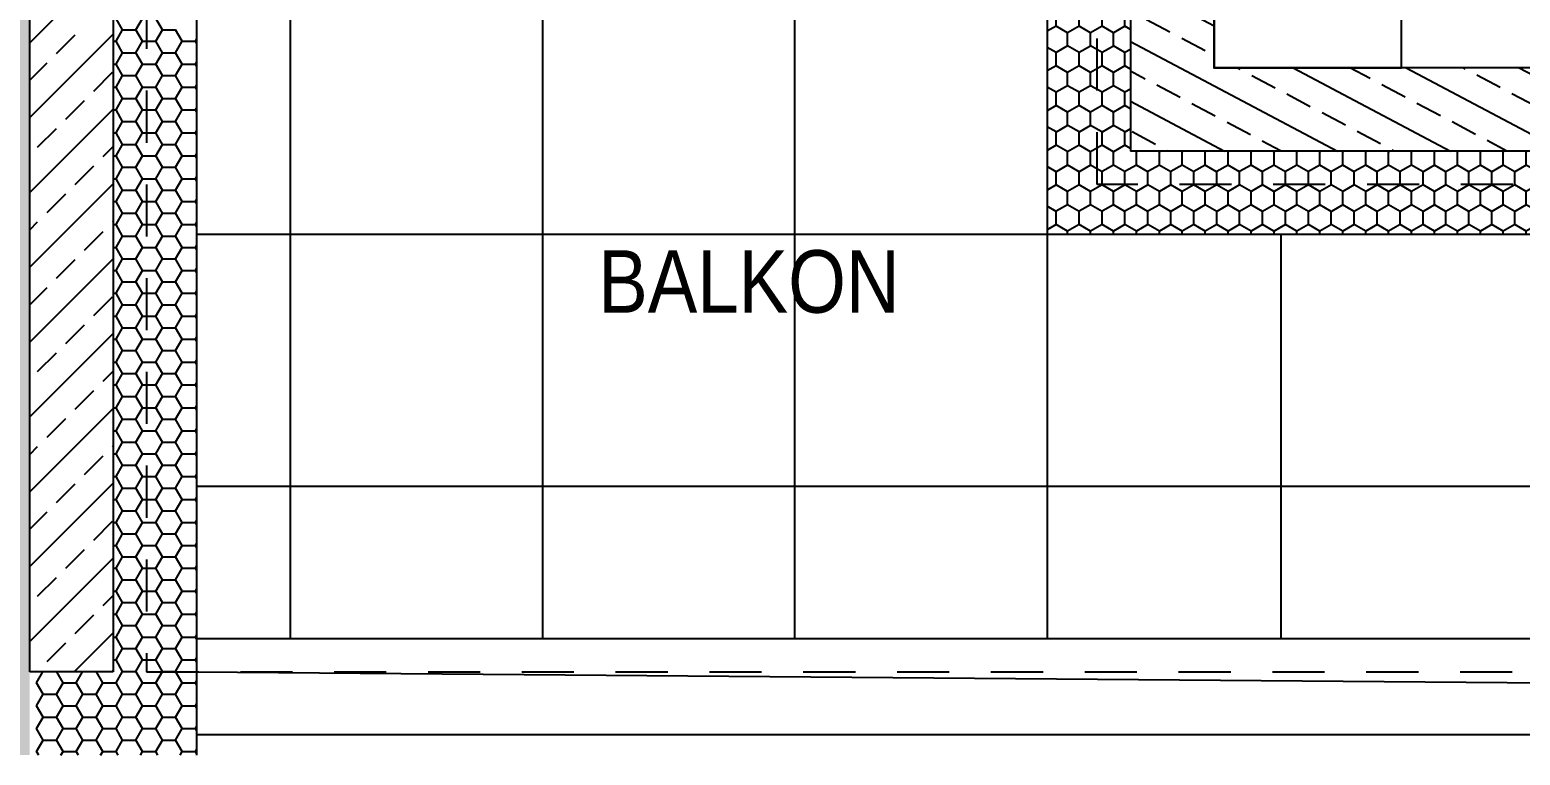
# Model space of a CAD drawing. Header units: millimetres. Extents: x 2865.5 to 2884.6, y 1727 to 1740.
# Drawn here: x 2874.955 to 2878.53, y 1726.953 to 1728.694 of the extents above; entities that cross this region are included whole.
import ezdxf
from ezdxf.enums import TextEntityAlignment as Align

# ---------------------------------------------------------------- set-up
doc = ezdxf.new("R2010")
doc.units = ezdxf.units.MM
doc.linetypes.add('HIDDEN2', pattern=[0.1875, 0.125, -0.0625])
for name, color, linetype in [('01-TXT---------M0', 5, 'Continuous'), ('01-TXT---------PP', 5, 'Continuous'), ('01-TXT-G00-L04-M0', 160, 'Continuous'), ('02-FIL-G00-L04-LILA', 223, 'Continuous'), ('02-FIL-G00-L04-PLATTENBELAG', 253, 'Continuous'), ('02-FIL-G00-L04-STB', 8, 'Continuous'), ('02-HID-G00-L04-M0', 8, 'HIDDEN2'), ('02-TWA-G00-L04-M0', 4, 'Continuous'), ('02-WDA-G00-L04-M0', 8, 'Continuous')]:
    doc.layers.add(name, color=color, linetype=linetype)
doc.styles.add('ARIAL', font='arial.ttf', dxfattribs={"width": 0.85})

# ---------------------------------------------------------------- blocks, each defined once
blk = doc.blocks.new('01-SQM')
at = {"layer": '01-TXT---------M0', "color": 1, "style": 'ARIAL', "width": 0.85}
blk.add_attdef('ROOM', (0, 0), '', height=0.15, dxfattribs=at)
blk.add_attdef('AREA', text='', height=0.1, dxfattribs=at).set_placement((0, -0.06), align=Align.TOP_LEFT)
at = {"layer": '01-TXT---------PP', "color": 1, "style": 'ARIAL', "width": 0.85}
blk.add_attdef('NR', text='', height=0.15, dxfattribs=at).set_placement((-0.1173, 0), align=Align.RIGHT)
blk.add_attdef('FLOOR', text='', height=0.1, dxfattribs=at).set_placement((0, -0.26), align=Align.TOP_LEFT)
blk = doc.blocks.new('4733788473')
at = {"color": 4, "flags": 128}
blk.add_lwpolyline([(2879.0358, 1737.0741), (2880.8358, 1737.0741), (2880.8358, 1737.5241), (2879.0358, 1737.5241)], close=True, dxfattribs=at)

msp = doc.modelspace()

# ---------------------------------------------------------------- hatches: boundary and pattern name
at = {"layer": '02-FIL-G00-L04-LILA'}
h = msp.add_hatch(dxfattribs=at)
h.set_pattern_fill('HONEY', color=8, scale=0.01, angle=287.0465, style=0)
h.set_pattern_definition([(270, (2883.08255, 1760.20495), (0.0274963, -0.047625), [0.03175, -0.0635]), (30, (2883.08255, 1760.20495), (0.02749631, 0.047624994), [0.03175, -0.0635]), (330, (2883.08255, 1760.20495), (0.05499261, -6e-09), [-0.0635, 0.03175])])
h.paths.add_polyline_path([(2873.6926, 1732.7712), (2873.7626, 1732.7712), (2874.7505, 1732.7499), (2874.7641, 1726.9534), (2874.9553, 1726.9534), (2874.9553, 1730.9712), (2874.9553, 1731.1712), (2874.9553, 1731.3012), (2874.9553, 1731.3012), (2874.9553, 1732.9712), (2873.6926, 1732.9712)])
h = msp.add_hatch(dxfattribs=at)
h.set_pattern_fill('HONEY', color=8, scale=0.01, angle=107.0465, style=0)
h.set_pattern_definition([(90, (2869.415287, 1698.365314), (-0.0274963, 0.047625), [0.03175, -0.0635]), (210, (2869.415287, 1698.365314), (-0.02749631, -0.047624994), [0.03175, -0.0635]), (150, (2869.415287, 1698.365314), (-0.05499261, 6e-09), [-0.0635, 0.03175])])
h.paths.add_polyline_path([(2878.8053, 1728.4027), (2878.7353, 1728.4027), (2877.5953, 1728.4027), (2877.5953, 1730.2027), (2877.4653, 1730.2027), (2877.3953, 1730.2027), (2877.3953, 1730.0027), (2877.3953, 1729.8727), (2877.3953, 1729.8727), (2877.3953, 1728.2027), (2878.8053, 1728.2027)])
at = {"layer": '02-FIL-G00-L04-STB'}
h = msp.add_hatch(dxfattribs=at)
h.set_pattern_fill('ANSI33', color=8, scale=0.02, angle=107.0465, style=0)
h.set_pattern_definition([(152.0465413, (1140.72115, 4609.43851), (-0.0595317823, -0.112182739), []), (152.0465413, (1140.69482, 4609.52437), (-0.0595317823, -0.112182739), [0.0635, -0.03175])])
h.paths.add_polyline_path([(2878.7353, 1728.4027), (2878.7353, 1728.4827), (2878.7353, 1728.6027), (2877.7953, 1728.6027), (2877.7953, 1730.4027), (2877.4553, 1730.4027), (2877.4553, 1730.2027), (2877.5953, 1730.2027), (2877.5953, 1728.4027)])

# ---------------------------------------------------------------- linework, layer by layer
at = {"layer": '02-FIL-G00-L04-LILA', "color": 8, "linetype": 'Continuous'}
for p, q in [((2875.1779, 1728.6937), (2875.162, 1728.7212)), ((2875.2097, 1728.6937), (2875.2255, 1728.7212)), ((2875.2732, 1728.6937), (2875.2573, 1728.7212)), ((2875.1553, 1728.6662), (2875.162, 1728.6662)), ((2875.162, 1728.6662), (2875.1779, 1728.6937)), ((2875.1779, 1728.6387), (2875.162, 1728.6662)), ((2875.1779, 1728.6937), (2875.2097, 1728.6937)), ((2875.2255, 1728.6662), (2875.2097, 1728.6937)), ((2875.2097, 1728.6387), (2875.2255, 1728.6662)), ((2875.2255, 1728.6662), (2875.2573, 1728.6662)), ((2875.2573, 1728.6662), (2875.2732, 1728.6937)), ((2875.2732, 1728.6387), (2875.2573, 1728.6662)), ((2875.2732, 1728.6937), (2875.3049, 1728.6937)), ((2875.3208, 1728.6662), (2875.3049, 1728.6937)), ((2875.3049, 1728.6387), (2875.3208, 1728.6662)), ((2875.3208, 1728.6662), (2875.3525, 1728.6662)), ((2875.3525, 1728.6662), (2875.3553, 1728.671)), ((2875.3553, 1728.6615), (2875.3525, 1728.6662)), ((2875.162, 1728.6113), (2875.1779, 1728.6387)), ((2875.1779, 1728.6387), (2875.2097, 1728.6387)), ((2875.2255, 1728.6112), (2875.2097, 1728.6387)), ((2875.2573, 1728.6113), (2875.2732, 1728.6387)), ((2875.2732, 1728.6387), (2875.3049, 1728.6387)), ((2875.3208, 1728.6112), (2875.3049, 1728.6387)), ((2875.1553, 1728.6112), (2875.162, 1728.6112)), ((2875.1779, 1728.5838), (2875.162, 1728.6112)), ((2875.2097, 1728.5838), (2875.2255, 1728.6113)), ((2875.2255, 1728.6112), (2875.2573, 1728.6112)), ((2875.2732, 1728.5838), (2875.2573, 1728.6112)), ((2875.3049, 1728.5838), (2875.3208, 1728.6113)), ((2875.3208, 1728.6112), (2875.3525, 1728.6112)), ((2875.3525, 1728.6113), (2875.3553, 1728.616)), ((2875.3553, 1728.6065), (2875.3525, 1728.6112)), ((2875.1553, 1728.5563), (2875.162, 1728.5563)), ((2875.162, 1728.5563), (2875.1779, 1728.5838)), ((2875.1779, 1728.5288), (2875.162, 1728.5563)), ((2875.1779, 1728.5837), (2875.2097, 1728.5837)), ((2875.2255, 1728.5563), (2875.2097, 1728.5838)), ((2875.2097, 1728.5288), (2875.2255, 1728.5563)), ((2875.2255, 1728.5563), (2875.2573, 1728.5563)), ((2875.2573, 1728.5563), (2875.2732, 1728.5838)), ((2875.2732, 1728.5288), (2875.2573, 1728.5563)), ((2875.2732, 1728.5837), (2875.3049, 1728.5837)), ((2875.3208, 1728.5563), (2875.3049, 1728.5838)), ((2875.3049, 1728.5288), (2875.3208, 1728.5563)), ((2875.3208, 1728.5563), (2875.3525, 1728.5563)), ((2875.3525, 1728.5563), (2875.3553, 1728.561)), ((2875.3553, 1728.5515), (2875.3525, 1728.5563)), ((2875.162, 1728.5013), (2875.1779, 1728.5288)), ((2875.1779, 1728.5288), (2875.2097, 1728.5288)), ((2875.2255, 1728.5013), (2875.2097, 1728.5288)), ((2875.2573, 1728.5013), (2875.2732, 1728.5288)), ((2875.2732, 1728.5288), (2875.3049, 1728.5288)), ((2875.3208, 1728.5013), (2875.3049, 1728.5288)), ((2875.1553, 1728.5013), (2875.162, 1728.5013)), ((2875.1779, 1728.4738), (2875.162, 1728.5013)), ((2875.2097, 1728.4738), (2875.2255, 1728.5013)), ((2875.2255, 1728.5013), (2875.2573, 1728.5013)), ((2875.2732, 1728.4738), (2875.2573, 1728.5013)), ((2875.3049, 1728.4738), (2875.3208, 1728.5013)), ((2875.3208, 1728.5013), (2875.3525, 1728.5013)), ((2875.3525, 1728.5013), (2875.3553, 1728.506)), ((2875.3553, 1728.4965), (2875.3525, 1728.5013)), ((2875.162, 1728.4463), (2875.1779, 1728.4738)), ((2875.1779, 1728.4738), (2875.2097, 1728.4738)), ((2875.2255, 1728.4463), (2875.2097, 1728.4738)), ((2875.2573, 1728.4463), (2875.2732, 1728.4738)), ((2875.2732, 1728.4738), (2875.3049, 1728.4738)), ((2875.3208, 1728.4463), (2875.3049, 1728.4738)), ((2875.3525, 1728.4463), (2875.3553, 1728.451)), ((2875.1553, 1728.4463), (2875.162, 1728.4463)), ((2875.1779, 1728.4188), (2875.162, 1728.4463)), ((2875.162, 1728.3913), (2875.1779, 1728.4188)), ((2875.1779, 1728.4188), (2875.2097, 1728.4188)), ((2875.2097, 1728.4188), (2875.2255, 1728.4463)), ((2875.2255, 1728.3913), (2875.2097, 1728.4188)), ((2875.2255, 1728.4463), (2875.2573, 1728.4463)), ((2875.2732, 1728.4188), (2875.2573, 1728.4463)), ((2875.2573, 1728.3913), (2875.2732, 1728.4188)), ((2875.2732, 1728.4188), (2875.3049, 1728.4188)), ((2875.3049, 1728.4188), (2875.3208, 1728.4463)), ((2875.3208, 1728.3913), (2875.3049, 1728.4188)), ((2875.3208, 1728.4463), (2875.3525, 1728.4463)), ((2875.3553, 1728.4415), (2875.3525, 1728.4463)), ((2875.1553, 1728.3913), (2875.162, 1728.3913)), ((2875.1779, 1728.3638), (2875.162, 1728.3913)), ((2875.2097, 1728.3638), (2875.2255, 1728.3913)), ((2875.2255, 1728.3913), (2875.2573, 1728.3913)), ((2875.2732, 1728.3638), (2875.2573, 1728.3913)), ((2875.3049, 1728.3638), (2875.3208, 1728.3913)), ((2875.3208, 1728.3913), (2875.3525, 1728.3913)), ((2875.3525, 1728.3913), (2875.3553, 1728.396)), ((2875.3553, 1728.3865), (2875.3525, 1728.3913)), ((2875.162, 1728.3363), (2875.1779, 1728.3638)), ((2875.1779, 1728.3638), (2875.2097, 1728.3638)), ((2875.2255, 1728.3363), (2875.2097, 1728.3638)), ((2875.2573, 1728.3363), (2875.2732, 1728.3638)), ((2875.2732, 1728.3638), (2875.3049, 1728.3638)), ((2875.3208, 1728.3363), (2875.3049, 1728.3638)), ((2875.1553, 1728.3363), (2875.162, 1728.3363)), ((2875.1779, 1728.3088), (2875.162, 1728.3363)), ((2875.162, 1728.2813), (2875.1779, 1728.3088)), ((2875.1779, 1728.3088), (2875.2097, 1728.3088)), ((2875.2097, 1728.3088), (2875.2255, 1728.3363)), ((2875.2255, 1728.2813), (2875.2097, 1728.3088)), ((2875.2255, 1728.3363), (2875.2573, 1728.3363)), ((2875.2732, 1728.3088), (2875.2573, 1728.3363)), ((2875.2573, 1728.2813), (2875.2732, 1728.3088)), ((2875.2732, 1728.3088), (2875.3049, 1728.3088)), ((2875.3049, 1728.3088), (2875.3208, 1728.3363)), ((2875.3208, 1728.2813), (2875.3049, 1728.3088)), ((2875.3208, 1728.3363), (2875.3525, 1728.3363)), ((2875.3525, 1728.3363), (2875.3553, 1728.341)), ((2875.3553, 1728.3315), (2875.3525, 1728.3363)), ((2875.1553, 1728.2813), (2875.162, 1728.2813)), ((2875.1779, 1728.2538), (2875.162, 1728.2813)), ((2875.2097, 1728.2538), (2875.2255, 1728.2813)), ((2875.2255, 1728.2813), (2875.2573, 1728.2813)), ((2875.2732, 1728.2538), (2875.2573, 1728.2813)), ((2875.3049, 1728.2538), (2875.3208, 1728.2813)), ((2875.3208, 1728.2813), (2875.3525, 1728.2813)), ((2875.3525, 1728.2813), (2875.3553, 1728.2861)), ((2875.3553, 1728.2765), (2875.3525, 1728.2813)), ((2875.162, 1728.2263), (2875.1779, 1728.2538)), ((2875.1779, 1728.2538), (2875.2097, 1728.2538)), ((2875.2255, 1728.2263), (2875.2097, 1728.2538)), ((2875.2573, 1728.2263), (2875.2732, 1728.2538)), ((2875.2732, 1728.2538), (2875.3049, 1728.2538)), ((2875.3208, 1728.2263), (2875.3049, 1728.2538)), ((2875.1553, 1728.2263), (2875.162, 1728.2263)), ((2875.1779, 1728.1988), (2875.162, 1728.2263)), ((2875.162, 1728.1713), (2875.1779, 1728.1988)), ((2875.1779, 1728.1988), (2875.2097, 1728.1988)), ((2875.2097, 1728.1988), (2875.2255, 1728.2263)), ((2875.2255, 1728.1713), (2875.2097, 1728.1988)), ((2875.2255, 1728.2263), (2875.2573, 1728.2263)), ((2875.2732, 1728.1988), (2875.2573, 1728.2263)), ((2875.2573, 1728.1713), (2875.2732, 1728.1988)), ((2875.2732, 1728.1988), (2875.3049, 1728.1988)), ((2875.3049, 1728.1988), (2875.3208, 1728.2263)), ((2875.3208, 1728.1713), (2875.3049, 1728.1988)), ((2875.3208, 1728.2263), (2875.3525, 1728.2263)), ((2875.3525, 1728.2263), (2875.3553, 1728.2311)), ((2875.3553, 1728.2215), (2875.3525, 1728.2263)), ((2875.1553, 1728.1713), (2875.162, 1728.1713)), ((2875.1779, 1728.1438), (2875.162, 1728.1713)), ((2875.2097, 1728.1438), (2875.2255, 1728.1713)), ((2875.2255, 1728.1713), (2875.2573, 1728.1713)), ((2875.2732, 1728.1438), (2875.2573, 1728.1713)), ((2875.3049, 1728.1438), (2875.3208, 1728.1713)), ((2875.3208, 1728.1713), (2875.3525, 1728.1713)), ((2875.3525, 1728.1713), (2875.3553, 1728.1761)), ((2875.3553, 1728.1665), (2875.3525, 1728.1713)), ((2875.162, 1728.1163), (2875.1779, 1728.1438)), ((2875.1779, 1728.1438), (2875.2097, 1728.1438)), ((2875.2255, 1728.1163), (2875.2097, 1728.1438)), ((2875.2573, 1728.1163), (2875.2732, 1728.1438)), ((2875.2732, 1728.1438), (2875.3049, 1728.1438)), ((2875.3208, 1728.1163), (2875.3049, 1728.1438)), ((2875.1553, 1728.1163), (2875.162, 1728.1163)), ((2875.1779, 1728.0888), (2875.162, 1728.1163)), ((2875.2097, 1728.0888), (2875.2255, 1728.1163)), ((2875.2255, 1728.1163), (2875.2573, 1728.1163)), ((2875.2732, 1728.0888), (2875.2573, 1728.1163)), ((2875.3049, 1728.0888), (2875.3208, 1728.1163)), ((2875.3208, 1728.1163), (2875.3525, 1728.1163)), ((2875.3525, 1728.1163), (2875.3553, 1728.1211)), ((2875.3553, 1728.1115), (2875.3525, 1728.1163)), ((2875.1553, 1728.0613), (2875.162, 1728.0613)), ((2875.162, 1728.0613), (2875.1779, 1728.0888)), ((2875.1779, 1728.0338), (2875.162, 1728.0613)), ((2875.1779, 1728.0888), (2875.2097, 1728.0888)), ((2875.2255, 1728.0613), (2875.2097, 1728.0888)), ((2875.2097, 1728.0338), (2875.2255, 1728.0613)), ((2875.2255, 1728.0613), (2875.2573, 1728.0613)), ((2875.2573, 1728.0613), (2875.2732, 1728.0888)), ((2875.2732, 1728.0338), (2875.2573, 1728.0613)), ((2875.2732, 1728.0888), (2875.3049, 1728.0888)), ((2875.3208, 1728.0613), (2875.3049, 1728.0888)), ((2875.3049, 1728.0338), (2875.3208, 1728.0613)), ((2875.3208, 1728.0613), (2875.3525, 1728.0613)), ((2875.3525, 1728.0613), (2875.3553, 1728.0661)), ((2875.3553, 1728.0566), (2875.3525, 1728.0613)), ((2875.162, 1728.0063), (2875.1779, 1728.0338)), ((2875.1779, 1728.0338), (2875.2097, 1728.0338)), ((2875.2255, 1728.0063), (2875.2097, 1728.0338)), ((2875.2573, 1728.0063), (2875.2732, 1728.0338)), ((2875.2732, 1728.0338), (2875.3049, 1728.0338)), ((2875.3208, 1728.0063), (2875.3049, 1728.0338)), ((2875.1553, 1728.0063), (2875.162, 1728.0063)), ((2875.1779, 1727.9788), (2875.162, 1728.0063)), ((2875.2097, 1727.9788), (2875.2255, 1728.0063)), ((2875.2255, 1728.0063), (2875.2573, 1728.0063)), ((2875.2732, 1727.9788), (2875.2573, 1728.0063)), ((2875.3049, 1727.9788), (2875.3208, 1728.0063)), ((2875.3208, 1728.0063), (2875.3525, 1728.0063)), ((2875.3525, 1728.0063), (2875.3553, 1728.0111)), ((2875.3553, 1728.0016), (2875.3525, 1728.0063)), ((2875.1553, 1727.9513), (2875.162, 1727.9513)), ((2875.162, 1727.9513), (2875.1779, 1727.9788)), ((2875.1779, 1727.9238), (2875.162, 1727.9513)), ((2875.1779, 1727.9788), (2875.2097, 1727.9788)), ((2875.2255, 1727.9513), (2875.2097, 1727.9788)), ((2875.2097, 1727.9238), (2875.2255, 1727.9513)), ((2875.2255, 1727.9513), (2875.2573, 1727.9513)), ((2875.2573, 1727.9513), (2875.2732, 1727.9788)), ((2875.2732, 1727.9238), (2875.2573, 1727.9513)), ((2875.2732, 1727.9788), (2875.3049, 1727.9788)), ((2875.3208, 1727.9513), (2875.3049, 1727.9788)), ((2875.3049, 1727.9238), (2875.3208, 1727.9513)), ((2875.3208, 1727.9513), (2875.3525, 1727.9513)), ((2875.3525, 1727.9513), (2875.3553, 1727.9561)), ((2875.3553, 1727.9466), (2875.3525, 1727.9513)), ((2875.162, 1727.8963), (2875.1779, 1727.9238)), ((2875.1779, 1727.9238), (2875.2097, 1727.9238)), ((2875.2255, 1727.8963), (2875.2097, 1727.9238)), ((2875.2573, 1727.8963), (2875.2732, 1727.9238)), ((2875.2732, 1727.9238), (2875.3049, 1727.9238)), ((2875.3208, 1727.8963), (2875.3049, 1727.9238)), ((2875.1553, 1727.8963), (2875.162, 1727.8963)), ((2875.1779, 1727.8688), (2875.162, 1727.8963)), ((2875.2097, 1727.8688), (2875.2255, 1727.8963)), ((2875.2255, 1727.8963), (2875.2573, 1727.8963)), ((2875.2732, 1727.8688), (2875.2573, 1727.8963)), ((2875.3049, 1727.8688), (2875.3208, 1727.8963)), ((2875.3208, 1727.8963), (2875.3525, 1727.8963)), ((2875.3525, 1727.8963), (2875.3553, 1727.9011)), ((2875.3553, 1727.8916), (2875.3525, 1727.8963)), ((2875.1553, 1727.8413), (2875.162, 1727.8413)), ((2875.162, 1727.8414), (2875.1779, 1727.8688)), ((2875.1779, 1727.8139), (2875.162, 1727.8414)), ((2875.1779, 1727.8688), (2875.2097, 1727.8688)), ((2875.2255, 1727.8414), (2875.2097, 1727.8688)), ((2875.2097, 1727.8139), (2875.2255, 1727.8414)), ((2875.2255, 1727.8413), (2875.2573, 1727.8413)), ((2875.2573, 1727.8414), (2875.2732, 1727.8688)), ((2875.2732, 1727.8139), (2875.2573, 1727.8414)), ((2875.2732, 1727.8688), (2875.3049, 1727.8688)), ((2875.3208, 1727.8414), (2875.3049, 1727.8688)), ((2875.3049, 1727.8139), (2875.3208, 1727.8414)), ((2875.3208, 1727.8413), (2875.3525, 1727.8413)), ((2875.3525, 1727.8414), (2875.3553, 1727.8461)), ((2875.3553, 1727.8366), (2875.3525, 1727.8414)), ((2875.162, 1727.7864), (2875.1779, 1727.8139)), ((2875.1779, 1727.8139), (2875.2097, 1727.8139)), ((2875.2255, 1727.7864), (2875.2097, 1727.8139)), ((2875.2573, 1727.7864), (2875.2732, 1727.8139)), ((2875.2732, 1727.8139), (2875.3049, 1727.8139)), ((2875.3208, 1727.7864), (2875.3049, 1727.8139)), ((2875.1553, 1727.7864), (2875.162, 1727.7864)), ((2875.1779, 1727.7589), (2875.162, 1727.7864)), ((2875.2097, 1727.7589), (2875.2255, 1727.7864)), ((2875.2255, 1727.7864), (2875.2573, 1727.7864)), ((2875.2732, 1727.7589), (2875.2573, 1727.7864)), ((2875.3049, 1727.7589), (2875.3208, 1727.7864)), ((2875.3208, 1727.7864), (2875.3525, 1727.7864)), ((2875.3525, 1727.7864), (2875.3553, 1727.7911)), ((2875.3553, 1727.7816), (2875.3525, 1727.7864)), ((2875.162, 1727.7314), (2875.1779, 1727.7589)), ((2875.1779, 1727.7589), (2875.2097, 1727.7589)), ((2875.2255, 1727.7314), (2875.2097, 1727.7589)), ((2875.2573, 1727.7314), (2875.2732, 1727.7589)), ((2875.2732, 1727.7589), (2875.3049, 1727.7589)), ((2875.3208, 1727.7314), (2875.3049, 1727.7589)), ((2875.3525, 1727.7314), (2875.3553, 1727.7361)), ((2875.1553, 1727.7314), (2875.162, 1727.7314)), ((2875.1779, 1727.7039), (2875.162, 1727.7314)), ((2875.162, 1727.6764), (2875.1779, 1727.7039)), ((2875.1779, 1727.7039), (2875.2097, 1727.7039)), ((2875.2097, 1727.7039), (2875.2255, 1727.7314)), ((2875.2255, 1727.6764), (2875.2097, 1727.7039)), ((2875.2255, 1727.7314), (2875.2573, 1727.7314)), ((2875.2732, 1727.7039), (2875.2573, 1727.7314)), ((2875.2573, 1727.6764), (2875.2732, 1727.7039)), ((2875.2732, 1727.7039), (2875.3049, 1727.7039)), ((2875.3049, 1727.7039), (2875.3208, 1727.7314)), ((2875.3208, 1727.6764), (2875.3049, 1727.7039)), ((2875.3208, 1727.7314), (2875.3525, 1727.7314)), ((2875.3553, 1727.7266), (2875.3525, 1727.7314)), ((2875.1553, 1727.6764), (2875.162, 1727.6764)), ((2875.1779, 1727.6489), (2875.162, 1727.6764)), ((2875.2097, 1727.6489), (2875.2255, 1727.6764)), ((2875.2255, 1727.6764), (2875.2573, 1727.6764)), ((2875.2732, 1727.6489), (2875.2573, 1727.6764)), ((2875.3049, 1727.6489), (2875.3208, 1727.6764)), ((2875.3208, 1727.6764), (2875.3525, 1727.6764)), ((2875.3525, 1727.6764), (2875.3553, 1727.6811)), ((2875.3553, 1727.6716), (2875.3525, 1727.6764)), ((2875.162, 1727.6214), (2875.1779, 1727.6489)), ((2875.1779, 1727.6489), (2875.2097, 1727.6489)), ((2875.2255, 1727.6214), (2875.2097, 1727.6489)), ((2875.2573, 1727.6214), (2875.2732, 1727.6489)), ((2875.2732, 1727.6489), (2875.3049, 1727.6489)), ((2875.3208, 1727.6214), (2875.3049, 1727.6489)), ((2875.1553, 1727.6214), (2875.162, 1727.6214)), ((2875.1779, 1727.5939), (2875.162, 1727.6214)), ((2875.162, 1727.5664), (2875.1779, 1727.5939)), ((2875.1779, 1727.5939), (2875.2097, 1727.5939)), ((2875.2097, 1727.5939), (2875.2255, 1727.6214)), ((2875.2255, 1727.5664), (2875.2097, 1727.5939)), ((2875.2255, 1727.6214), (2875.2573, 1727.6214)), ((2875.2732, 1727.5939), (2875.2573, 1727.6214)), ((2875.2573, 1727.5664), (2875.2732, 1727.5939)), ((2875.2732, 1727.5939), (2875.3049, 1727.5939)), ((2875.3049, 1727.5939), (2875.3208, 1727.6214)), ((2875.3208, 1727.5664), (2875.3049, 1727.5939)), ((2875.3208, 1727.6214), (2875.3525, 1727.6214)), ((2875.3525, 1727.6214), (2875.3553, 1727.6261)), ((2875.3553, 1727.6166), (2875.3525, 1727.6214)), ((2875.1553, 1727.5664), (2875.162, 1727.5664)), ((2875.1779, 1727.5389), (2875.162, 1727.5664)), ((2875.2097, 1727.5389), (2875.2255, 1727.5664)), ((2875.2255, 1727.5664), (2875.2573, 1727.5664)), ((2875.2732, 1727.5389), (2875.2573, 1727.5664)), ((2875.3049, 1727.5389), (2875.3208, 1727.5664)), ((2875.3208, 1727.5664), (2875.3525, 1727.5664)), ((2875.3525, 1727.5664), (2875.3553, 1727.5712)), ((2875.3553, 1727.5616), (2875.3525, 1727.5664)), ((2875.162, 1727.5114), (2875.1779, 1727.5389)), ((2875.1779, 1727.5389), (2875.2097, 1727.5389)), ((2875.2255, 1727.5114), (2875.2097, 1727.5389)), ((2875.2573, 1727.5114), (2875.2732, 1727.5389)), ((2875.2732, 1727.5389), (2875.3049, 1727.5389)), ((2875.3208, 1727.5114), (2875.3049, 1727.5389)), ((2875.1553, 1727.5114), (2875.162, 1727.5114)), ((2875.1779, 1727.4839), (2875.162, 1727.5114)), ((2875.162, 1727.4564), (2875.1779, 1727.4839)), ((2875.1779, 1727.4839), (2875.2097, 1727.4839)), ((2875.2097, 1727.4839), (2875.2255, 1727.5114)), ((2875.2255, 1727.4564), (2875.2097, 1727.4839)), ((2875.2255, 1727.5114), (2875.2573, 1727.5114)), ((2875.2732, 1727.4839), (2875.2573, 1727.5114)), ((2875.2573, 1727.4564), (2875.2732, 1727.4839)), ((2875.2732, 1727.4839), (2875.3049, 1727.4839)), ((2875.3049, 1727.4839), (2875.3208, 1727.5114)), ((2875.3208, 1727.4564), (2875.3049, 1727.4839)), ((2875.3208, 1727.5114), (2875.3525, 1727.5114)), ((2875.3525, 1727.5114), (2875.3553, 1727.5162)), ((2875.3553, 1727.5066), (2875.3525, 1727.5114)), ((2875.1553, 1727.4564), (2875.162, 1727.4564)), ((2875.1779, 1727.4289), (2875.162, 1727.4564)), ((2875.2097, 1727.4289), (2875.2255, 1727.4564)), ((2875.2255, 1727.4564), (2875.2573, 1727.4564)), ((2875.2732, 1727.4289), (2875.2573, 1727.4564)), ((2875.3049, 1727.4289), (2875.3208, 1727.4564)), ((2875.3208, 1727.4564), (2875.3525, 1727.4564)), ((2875.3525, 1727.4564), (2875.3553, 1727.4612)), ((2875.3553, 1727.4516), (2875.3525, 1727.4564)), ((2875.162, 1727.4014), (2875.1779, 1727.4289)), ((2875.1779, 1727.4289), (2875.2097, 1727.4289)), ((2875.2255, 1727.4014), (2875.2097, 1727.4289)), ((2875.2573, 1727.4014), (2875.2732, 1727.4289)), ((2875.2732, 1727.4289), (2875.3049, 1727.4289)), ((2875.3208, 1727.4014), (2875.3049, 1727.4289)), ((2875.1553, 1727.4014), (2875.162, 1727.4014)), ((2875.1779, 1727.3739), (2875.162, 1727.4014)), ((2875.2097, 1727.3739), (2875.2255, 1727.4014)), ((2875.2255, 1727.4014), (2875.2573, 1727.4014)), ((2875.2732, 1727.3739), (2875.2573, 1727.4014)), ((2875.3049, 1727.3739), (2875.3208, 1727.4014)), ((2875.3208, 1727.4014), (2875.3525, 1727.4014)), ((2875.3525, 1727.4014), (2875.3553, 1727.4062)), ((2875.3553, 1727.3966), (2875.3525, 1727.4014)), ((2875.1553, 1727.3464), (2875.162, 1727.3464)), ((2875.162, 1727.3464), (2875.1779, 1727.3739)), ((2875.1779, 1727.3189), (2875.162, 1727.3464)), ((2875.1779, 1727.3739), (2875.2097, 1727.3739)), ((2875.2255, 1727.3464), (2875.2097, 1727.3739)), ((2875.2097, 1727.3189), (2875.2255, 1727.3464)), ((2875.2255, 1727.3464), (2875.2573, 1727.3464)), ((2875.2573, 1727.3464), (2875.2732, 1727.3739)), ((2875.2732, 1727.3189), (2875.2573, 1727.3464)), ((2875.2732, 1727.3739), (2875.3049, 1727.3739)), ((2875.3208, 1727.3464), (2875.3049, 1727.3739)), ((2875.3049, 1727.3189), (2875.3208, 1727.3464)), ((2875.3208, 1727.3464), (2875.3525, 1727.3464)), ((2875.3525, 1727.3464), (2875.3553, 1727.3512)), ((2875.3553, 1727.3416), (2875.3525, 1727.3464)), ((2875.162, 1727.2914), (2875.1779, 1727.3189)), ((2875.1779, 1727.3189), (2875.2097, 1727.3189)), ((2875.2255, 1727.2914), (2875.2097, 1727.3189)), ((2875.2573, 1727.2914), (2875.2732, 1727.3189)), ((2875.2732, 1727.3189), (2875.3049, 1727.3189)), ((2875.3208, 1727.2914), (2875.3049, 1727.3189)), ((2875.1553, 1727.2914), (2875.162, 1727.2914)), ((2875.1779, 1727.2639), (2875.162, 1727.2914)), ((2875.2097, 1727.2639), (2875.2255, 1727.2914)), ((2875.2255, 1727.2914), (2875.2573, 1727.2914)), ((2875.2732, 1727.2639), (2875.2573, 1727.2914)), ((2875.3049, 1727.2639), (2875.3208, 1727.2914)), ((2875.3208, 1727.2914), (2875.3525, 1727.2914)), ((2875.3525, 1727.2914), (2875.3553, 1727.2962)), ((2875.3553, 1727.2867), (2875.3525, 1727.2914)), ((2875.1553, 1727.2364), (2875.162, 1727.2364)), ((2875.162, 1727.2364), (2875.1779, 1727.2639)), ((2875.1779, 1727.2089), (2875.162, 1727.2364)), ((2875.1779, 1727.2639), (2875.2097, 1727.2639)), ((2875.2255, 1727.2364), (2875.2097, 1727.2639)), ((2875.2097, 1727.2089), (2875.2255, 1727.2364)), ((2875.2255, 1727.2364), (2875.2573, 1727.2364)), ((2875.2573, 1727.2364), (2875.2732, 1727.2639)), ((2875.2732, 1727.2089), (2875.2573, 1727.2364)), ((2875.2732, 1727.2639), (2875.3049, 1727.2639)), ((2875.3208, 1727.2364), (2875.3049, 1727.2639)), ((2875.3049, 1727.2089), (2875.3208, 1727.2364)), ((2875.3208, 1727.2364), (2875.3525, 1727.2364)), ((2875.3525, 1727.2364), (2875.3553, 1727.2412)), ((2875.3553, 1727.2317), (2875.3525, 1727.2364)), ((2875.162, 1727.1814), (2875.1779, 1727.2089)), ((2875.1779, 1727.2089), (2875.2097, 1727.2089)), ((2875.2255, 1727.1814), (2875.2097, 1727.2089)), ((2875.2573, 1727.1814), (2875.2732, 1727.2089)), ((2875.2732, 1727.2089), (2875.3049, 1727.2089)), ((2875.3208, 1727.1814), (2875.3049, 1727.2089)), ((2875.1553, 1727.1814), (2875.162, 1727.1814)), ((2875.1779, 1727.1539), (2875.162, 1727.1814)), ((2875.2097, 1727.1539), (2875.2255, 1727.1814)), ((2875.2255, 1727.1814), (2875.2573, 1727.1814)), ((2875.2732, 1727.1539), (2875.2573, 1727.1814)), ((2875.3049, 1727.1539), (2875.3208, 1727.1814)), ((2875.3208, 1727.1814), (2875.3525, 1727.1814)), ((2875.3525, 1727.1814), (2875.3553, 1727.1862)), ((2875.3553, 1727.1767), (2875.3525, 1727.1814)), ((2874.9715, 1727.1264), (2874.9867, 1727.1527)), ((2874.9874, 1727.099), (2874.9715, 1727.1264)), ((2875.0192, 1727.099), (2875.035, 1727.1264)), ((2875.035, 1727.1264), (2875.0199, 1727.1527)), ((2875.035, 1727.1264), (2875.0668, 1727.1264)), ((2875.0668, 1727.1264), (2875.0819, 1727.1527)), ((2875.0827, 1727.099), (2875.0668, 1727.1264)), ((2875.1144, 1727.099), (2875.1303, 1727.1264)), ((2875.1303, 1727.1264), (2875.1151, 1727.1527)), ((2875.1303, 1727.1264), (2875.162, 1727.1264)), ((2875.162, 1727.1264), (2875.1779, 1727.1539)), ((2875.1779, 1727.099), (2875.162, 1727.1264)), ((2875.1779, 1727.1539), (2875.2097, 1727.1539)), ((2875.2255, 1727.1264), (2875.2097, 1727.1539)), ((2875.2097, 1727.099), (2875.2255, 1727.1264)), ((2875.2255, 1727.1264), (2875.2573, 1727.1264)), ((2875.2573, 1727.1264), (2875.2732, 1727.1539)), ((2875.2732, 1727.099), (2875.2573, 1727.1264)), ((2875.2732, 1727.1539), (2875.3049, 1727.1539)), ((2875.3208, 1727.1264), (2875.3049, 1727.1539)), ((2875.3049, 1727.099), (2875.3208, 1727.1264)), ((2875.3208, 1727.1264), (2875.3525, 1727.1264)), ((2875.3525, 1727.1264), (2875.3553, 1727.1312)), ((2875.3553, 1727.1217), (2875.3525, 1727.1264)), ((2874.9715, 1727.0715), (2874.9874, 1727.099)), ((2874.9874, 1727.0989), (2875.0192, 1727.0989)), ((2875.035, 1727.0715), (2875.0192, 1727.099)), ((2875.0668, 1727.0715), (2875.0827, 1727.099)), ((2875.0827, 1727.0989), (2875.1144, 1727.0989)), ((2875.1303, 1727.0715), (2875.1144, 1727.099)), ((2875.162, 1727.0715), (2875.1779, 1727.099)), ((2875.1779, 1727.0989), (2875.2097, 1727.0989)), ((2875.2255, 1727.0715), (2875.2097, 1727.099)), ((2875.2573, 1727.0715), (2875.2732, 1727.099)), ((2875.2732, 1727.0989), (2875.3049, 1727.0989)), ((2875.3208, 1727.0715), (2875.3049, 1727.099)), ((2874.9874, 1727.044), (2874.9715, 1727.0715)), ((2875.0192, 1727.044), (2875.035, 1727.0715)), ((2875.035, 1727.0715), (2875.0668, 1727.0715)), ((2875.0827, 1727.044), (2875.0668, 1727.0715)), ((2875.1144, 1727.044), (2875.1303, 1727.0715)), ((2875.1303, 1727.0715), (2875.162, 1727.0715)), ((2875.1779, 1727.044), (2875.162, 1727.0715)), ((2875.2097, 1727.044), (2875.2255, 1727.0715)), ((2875.2255, 1727.0715), (2875.2573, 1727.0715)), ((2875.2732, 1727.044), (2875.2573, 1727.0715)), ((2875.3049, 1727.044), (2875.3208, 1727.0715)), ((2875.3208, 1727.0715), (2875.3525, 1727.0715)), ((2875.3525, 1727.0715), (2875.3553, 1727.0762)), ((2875.3553, 1727.0667), (2875.3525, 1727.0715)), ((2874.9715, 1727.0165), (2874.9874, 1727.044)), ((2874.9874, 1727.044), (2875.0192, 1727.044)), ((2875.035, 1727.0165), (2875.0192, 1727.044)), ((2875.0668, 1727.0165), (2875.0827, 1727.044)), ((2875.0827, 1727.044), (2875.1144, 1727.044)), ((2875.1303, 1727.0165), (2875.1144, 1727.044)), ((2875.162, 1727.0165), (2875.1779, 1727.044)), ((2875.1779, 1727.044), (2875.2097, 1727.044)), ((2875.2255, 1727.0165), (2875.2097, 1727.044)), ((2875.2573, 1727.0165), (2875.2732, 1727.044)), ((2875.2732, 1727.044), (2875.3049, 1727.044)), ((2875.3208, 1727.0165), (2875.3049, 1727.044)), ((2875.3525, 1727.0165), (2875.3553, 1727.0212)), ((2874.9874, 1726.989), (2874.9715, 1727.0165)), ((2874.9715, 1726.9615), (2874.9874, 1726.989)), ((2874.9874, 1726.989), (2875.0192, 1726.989)), ((2875.0192, 1726.989), (2875.035, 1727.0165)), ((2875.035, 1726.9615), (2875.0192, 1726.989)), ((2875.035, 1727.0165), (2875.0668, 1727.0165)), ((2875.0827, 1726.989), (2875.0668, 1727.0165)), ((2875.0668, 1726.9615), (2875.0827, 1726.989)), ((2875.0827, 1726.989), (2875.1144, 1726.989)), ((2875.1144, 1726.989), (2875.1303, 1727.0165)), ((2875.1303, 1726.9615), (2875.1144, 1726.989)), ((2875.1303, 1727.0165), (2875.162, 1727.0165)), ((2875.1779, 1726.989), (2875.162, 1727.0165)), ((2875.162, 1726.9615), (2875.1779, 1726.989)), ((2875.1779, 1726.989), (2875.2097, 1726.989)), ((2875.2097, 1726.989), (2875.2255, 1727.0165)), ((2875.2255, 1726.9615), (2875.2097, 1726.989)), ((2875.2255, 1727.0165), (2875.2573, 1727.0165)), ((2875.2732, 1726.989), (2875.2573, 1727.0165)), ((2875.2573, 1726.9615), (2875.2732, 1726.989)), ((2875.2732, 1726.989), (2875.3049, 1726.989)), ((2875.3049, 1726.989), (2875.3208, 1727.0165)), ((2875.3208, 1726.9615), (2875.3049, 1726.989)), ((2875.3208, 1727.0165), (2875.3525, 1727.0165)), ((2875.3553, 1727.0117), (2875.3525, 1727.0165)), ((2874.9766, 1726.9527), (2874.9715, 1726.9615)), ((2875.03, 1726.9527), (2875.035, 1726.9615)), ((2875.035, 1726.9615), (2875.0668, 1726.9615)), ((2875.0719, 1726.9527), (2875.0668, 1726.9615)), ((2875.1252, 1726.9527), (2875.1303, 1726.9615)), ((2875.1303, 1726.9615), (2875.162, 1726.9615)), ((2875.1671, 1726.9527), (2875.162, 1726.9615)), ((2875.2205, 1726.9527), (2875.2255, 1726.9615)), ((2875.2255, 1726.9615), (2875.2573, 1726.9615)), ((2875.2624, 1726.9527), (2875.2573, 1726.9615)), ((2875.3157, 1726.9527), (2875.3208, 1726.9615)), ((2875.3208, 1726.9615), (2875.3525, 1726.9615)), ((2875.3525, 1726.9615), (2875.3553, 1726.9662)), ((2875.3553, 1726.9567), (2875.3525, 1726.9615))]:
    msp.add_line(p, q, dxfattribs=at)
at = {"layer": '02-FIL-G00-L04-PLATTENBELAG', "color": 8}
for points in [[(2875.5803, 1727.2327), (2875.5803, 1729.8727)], [(2876.1853, 1727.2327), (2876.1853, 1729.8727)], [(2876.7903, 1727.2327), (2876.7903, 1729.8727)], [(2877.3953, 1728.2027), (2875.3553, 1728.2027)], [(2877.3953, 1728.2027), (2877.3953, 1727.2327)], [(2877.9553, 1728.2027), (2877.9553, 1727.2327)], [(2884.5174, 1727.5977), (2875.3553, 1727.5977)]]:
    msp.add_lwpolyline(points, dxfattribs=at)
at = {"layer": '02-FIL-G00-L04-STB', "color": 8, "linetype": 'Continuous'}
for p, q in [((2874.9553, 1728.6627), (2875.1553, 1728.8627)), ((2874.9553, 1728.4831), (2875.1553, 1728.6831)), ((2875.019, 1728.6366), (2875.0639, 1728.6815)), ((2874.9553, 1728.5729), (2874.9966, 1728.6141)), ((2875.1088, 1728.5468), (2875.1537, 1728.5917)), ((2875.0415, 1728.4794), (2875.0864, 1728.5243)), ((2874.9553, 1728.3034), (2875.1553, 1728.5034)), ((2874.9741, 1728.4121), (2875.019, 1728.457)), ((2875.1313, 1728.3896), (2875.1553, 1728.4136)), ((2875.0639, 1728.3223), (2875.1088, 1728.3672)), ((2874.9553, 1728.1238), (2875.1553, 1728.3238)), ((2874.9966, 1728.2549), (2875.0415, 1728.2998)), ((2874.9553, 1728.2136), (2874.9741, 1728.2325)), ((2875.0864, 1728.1651), (2875.1313, 1728.21)), ((2875.1537, 1728.2325), (2875.1553, 1728.234)), ((2874.9553, 1727.9442), (2875.1553, 1728.1442)), ((2875.019, 1728.0978), (2875.0639, 1728.1427)), ((2874.9553, 1728.034), (2874.9966, 1728.0753)), ((2875.1088, 1728.008), (2875.1537, 1728.0529)), ((2875.0415, 1727.9406), (2875.0864, 1727.9855)), ((2874.9553, 1727.7646), (2875.1553, 1727.9646)), ((2874.9741, 1727.8733), (2875.019, 1727.9182)), ((2875.1313, 1727.8508), (2875.1553, 1727.8748)), ((2875.0639, 1727.7835), (2875.1088, 1727.8284)), ((2874.9553, 1727.585), (2875.1553, 1727.785)), ((2874.9966, 1727.7161), (2875.0415, 1727.761)), ((2874.9553, 1727.6748), (2874.9741, 1727.6937)), ((2875.0864, 1727.6263), (2875.1313, 1727.6712)), ((2875.1537, 1727.6937), (2875.1553, 1727.6952)), ((2874.9553, 1727.4054), (2875.1553, 1727.6054)), ((2875.019, 1727.559), (2875.0639, 1727.6039)), ((2874.9553, 1727.4952), (2874.9966, 1727.5365)), ((2875.1088, 1727.4692), (2875.1537, 1727.5141)), ((2874.9553, 1727.2258), (2875.1553, 1727.4258)), ((2875.0415, 1727.4018), (2875.0864, 1727.4467)), ((2874.9741, 1727.3345), (2875.019, 1727.3794)), ((2875.1313, 1727.312), (2875.1553, 1727.336)), ((2875.0639, 1727.2447), (2875.1088, 1727.2896)), ((2875.0618, 1727.1527), (2875.1553, 1727.2462)), ((2874.9966, 1727.1773), (2875.0415, 1727.2222)), ((2874.972, 1727.1527), (2874.9741, 1727.1549)), ((2875.1537, 1727.1549), (2875.1553, 1727.1564))]:
    msp.add_line(p, q, dxfattribs=at)
at = {"layer": '02-HID-G00-L04-M0', "color": 8}
msp.add_lwpolyline([(2877.5153, 1728.3227), (2877.5153, 1730.1227), (2875.2353, 1730.1227), (2875.2353, 1727.1527), (2884.5872, 1727.1527), (2884.5872, 1728.3227)], close=True, dxfattribs=at)
at = {"layer": '02-HID-G00-L04-M0', "color": 8, "ltscale": 0.5}
msp.add_lwpolyline([(2877.3953, 1728.2027), (2875.3553, 1728.2027)], dxfattribs=at)
at = {"layer": '02-TWA-G00-L04-M0', "color": 8}
msp.add_line((2874.9553, 1727.1527), (2874.9553, 1729.1827), dxfattribs=at)
for points in [[(2877.7953, 1730.4027), (2877.7953, 1728.6027)], [(2875.1553, 1730.2027), (2875.1553, 1727.1527)], [(2877.5953, 1730.2027), (2877.5953, 1728.4027)], [(2878.7353, 1728.6027), (2877.7953, 1728.6027)], [(2878.7353, 1728.4027), (2877.5953, 1728.4027)], [(2875.1553, 1727.1527), (2874.9553, 1727.1527)], [(2875.1553, 1727.1527), (2874.9553, 1727.1527)]]:
    msp.add_lwpolyline(points, dxfattribs=at)
at = {"layer": '02-WDA-G00-L04-M0', "color": 8}
for points in [[(2875.3553, 1730.0027), (2875.3553, 1726.9527)], [(2877.3953, 1730.0027), (2877.3953, 1728.2027)], [(2875.3553, 1727.0027), (2884.5872, 1727.0027), (2884.5872, 1728.2023)], [(2875.3553, 1727.2327), (2884.5174, 1727.2327), (2884.5174, 1728.2023)], [(2881.9753, 1728.2027), (2877.3953, 1728.2027)], [(2875.3553, 1727.1527), (2884.5872, 1727.0777), (2884.5872, 1728.1273)]]:
    msp.add_lwpolyline(points, dxfattribs=at)

# ---------------------------------------------------------------- block references
at = {"rotation": 270}
msp.add_blockref('4733788473', (1140.7211, 4609.4385), dxfattribs=at)
at = {"layer": '01-TXT-G00-L04-M0', "color": 8, "rotation": 359.9999999933298}
msp.add_blockref('01-SQM', (2876.3186, 1728.0147), dxfattribs=at).add_auto_attribs({'ROOM': 'BALKON'})

doc.saveas('drawing.dxf')
